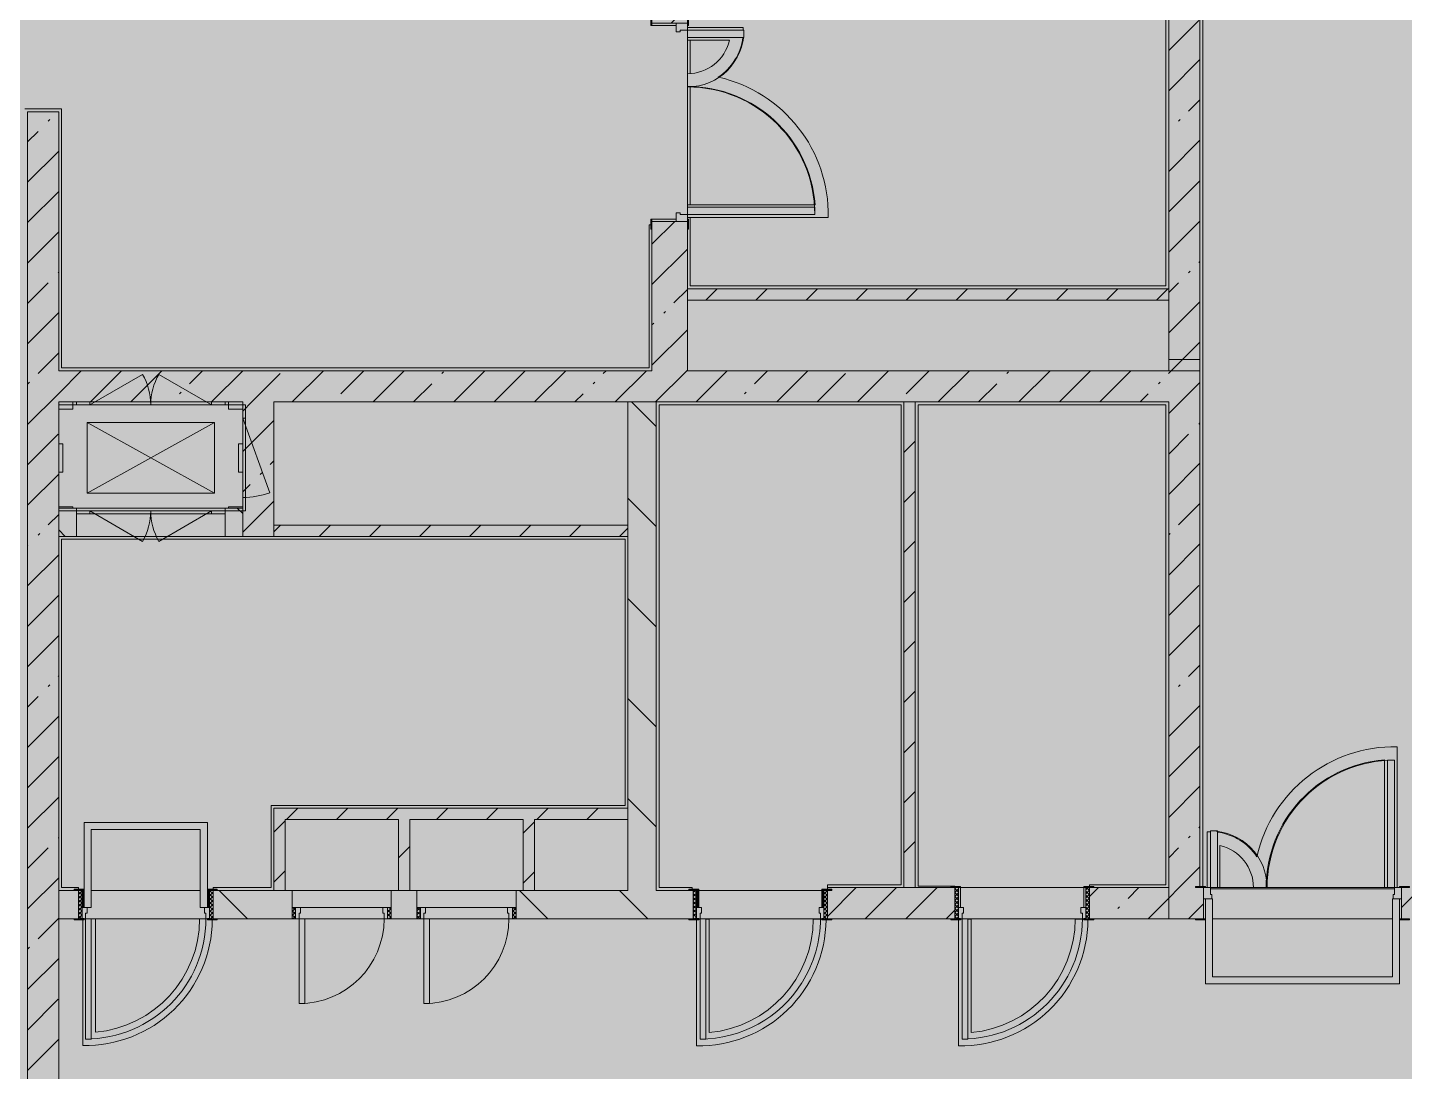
# Model space of a CAD drawing. Header units: millimetres. Extents: x -8624 to 200664, y -8553 to 29000.
# Drawn here: x 84750 to 94475, y 12321 to 19695 of the extents above; entities that cross this region are included whole.
import ezdxf

# ---------------------------------------------------------------- set-up
doc = ezdxf.new("R2010")
doc.units = ezdxf.units.MM
doc.layers.add('A-DETL-GENF-1', color=7, linetype='Continuous', lineweight=9, true_color=0xc0c0c0, transparency=0.4)
for name, color, linetype, lineweight, true_color in [('A-DOOR-1', 7, 'Continuous', 5, 0xb7b7b7), ('A-DOOR-2', 7, 'Continuous', 5, 0xe2e2e2), ('A-DOOR-3', 7, 'Continuous', 5, 0xaaaaaa), ('A-DOOR-FRAM-1', 7, 'Continuous', 5, 0xe2e2e2), ('A-DOOR-FRAM-2', 7, 'Continuous', 5, 0xb7b7b7), ('A-DOOR-FRAM-3', 7, 'Continuous', 5, 0xaaaaaa), ('A-FLOR-1', 7, 'Continuous', 5, 0xb7b7b7), ('A-GENM-1', 7, 'Continuous', 5, 0x737373), ('A-WALL-3', 7, 'Continuous', 9, 0x737373), ('I-WALL-2', 7, 'Continuous', 5, 0x737373), ('M-EQPM-1', 7, 'Continuous', 5, 0x737373)]:
    doc.layers.add(name, color=color, linetype=linetype, lineweight=lineweight, true_color=true_color)
doc.layers.add('I-WALL', color=7, linetype='Continuous', lineweight=5)
pattern_1 = [(45, (0, 0), (-285.1231, 285.1231), []), (45, (285.12, 0), (-285.1231, 285.1231), [504.031, -100.806, 16.764, -84.042])]
pattern_2 = [(135, (0, 0), (-353.5534, -353.5534), [])]
pattern_3 = [(135, (1826.41, 164.685), (-14.14214, -14.14214), []), (225, (1826.41, 164.685), (14.14214, -14.14214), [])]
pattern_4 = [(45, (-296.384, 164.685), (-14.1421, 14.1421), []), (135, (-296.384, 164.685), (-14.1421, -14.1421), [])]
pattern_5 = [(45, (0, 0), (-176.7767, 176.7767), [])]

# ---------------------------------------------------------------- blocks, each defined once
blk = doc.blocks.new('110_Дверь_СКБ_2Ст - Д-1_л_Лестничная клетка EIS60 2-32142534-3_1_3_птичка копия 1')
at = {"layer": 'A-DOOR-2'}
for points in [[(612.5, 110), (662.5, 110), (662.5, 1010), (612.5, 1010), (612.5, 580.7)], [(-587.5, 110), (-587.5, 510), (-637.5, 510), (-637.5, 110)], [(712.5, -110), (712.5, 30), (697.5, 30), (697.5, -110)]]:
    blk.add_hatch(color=256, dxfattribs=at).paths.add_polyline_path(points)
h = blk.add_hatch(color=256, dxfattribs=at)
h.paths.add_polyline_path([(652.5, 30), (712.5, 30), (712.5, 110), (662.5, 110), (662.5, 60), (652.5, 60)])
h.paths.add_polyline_path([(-687.5, 30), (-627.5, 30), (-627.5, 60), (-637.5, 60), (-637.5, 110), (-687.5, 110)])
at = {"layer": 'A-DOOR-FRAM-1'}
for points in [[(-672.5, 110), (-672.5, 118), (-742.5, 118), (-742.5, 110)], [(767.5, 110), (767.5, 118), (697.5, 118), (697.5, 110)], [(-672.5, -110), (-672.5, 30), (-687.5, 30), (-687.5, -110)], [(-672.5, -118), (-672.5, -110), (-742.5, -110), (-742.5, -118)], [(767.5, -118), (767.5, -110), (697.5, -110), (697.5, -118)]]:
    blk.add_hatch(color=256, dxfattribs=at).paths.add_polyline_path(points)
at = {"layer": 'A-DOOR-1'}
for p, q in [((662.5, 1010), (612.5, 1010)), ((612.5, 1010), (612.5, 110)), ((662.5, 110), (662.5, 1010)), ((-637.5, 510), (-637.5, 110)), ((-587.5, 510), (-637.5, 510)), ((-587.5, 110), (-587.5, 510)), ((-637.5, 110), (-587.5, 110)), ((612.5, 110), (662.5, 110))]:
    blk.add_line(p, q, dxfattribs=at)
for centre, radius, start, end in [((662.5, 110), 900, 90, 180), ((-637.5, 110), 400, 360, 90)]:
    blk.add_arc(centre, radius, start, end, dxfattribs=at)
at = {"layer": 'A-DOOR-FRAM-2'}
for p, q in [((-672.5, 118), (-742.5, 118)), ((-742.5, 118), (-742.5, 110)), ((-742.5, 110), (-672.5, 110)), ((-637.5, 110), (-687.5, 110)), ((-687.5, 110), (-687.5, 30)), ((-672.5, 110), (-672.5, 118)), ((-637.5, 60), (-637.5, 110)), ((662.5, 110), (662.5, 60)), ((712.5, 110), (662.5, 110)), ((767.5, 118), (697.5, 118)), ((697.5, 118), (697.5, 110)), ((697.5, 110), (767.5, 110)), ((712.5, 30), (712.5, 110)), ((767.5, 110), (767.5, 118)), ((-687.5, 30), (-627.5, 30)), ((-672.5, 30), (-687.5, 30)), ((-687.5, 30), (-687.5, -110)), ((-672.5, -110), (-672.5, 30)), ((-627.5, 60), (-637.5, 60)), ((-627.5, 30), (-627.5, 60)), ((662.5, 60), (652.5, 60)), ((652.5, 60), (652.5, 30)), ((652.5, 30), (712.5, 30)), ((712.5, 30), (697.5, 30)), ((697.5, 30), (697.5, -110)), ((712.5, -110), (712.5, 30)), ((-672.5, -110), (-742.5, -110)), ((-742.5, -110), (-742.5, -118)), ((-742.5, -118), (-672.5, -118)), ((-687.5, -110), (-672.5, -110)), ((-672.5, -118), (-672.5, -110)), ((697.5, -110), (712.5, -110)), ((767.5, -110), (697.5, -110)), ((697.5, -110), (697.5, -118)), ((697.5, -118), (767.5, -118)), ((767.5, -118), (767.5, -110))]:
    blk.add_line(p, q, dxfattribs=at)
blk = doc.blocks.new('110_Дверь_СКБ_1Ст_Внутренняя1 - Д-8 950x2100h_охрана-V20-3_1_3_птичка копия 1')
at = {"layer": 'A-DOOR-2'}
h = blk.add_hatch(color=256, dxfattribs=at)
h.paths.add_polyline_path([(437.5, 100), (437.5, 60), (427.5, 60), (427.5, 20), (462.5, 20), (462.5, 100)])
h.paths.add_polyline_path([(-412.5, 100), (-437.5, 100), (-437.5, 20), (-402.5, 20), (-402.5, 60), (-412.5, 60)])
at = {"layer": 'A-DOOR-3'}
h = blk.add_hatch(dxfattribs=at)
h.set_pattern_fill('FP_29', color=256, style=0, pattern_type=2)
h.set_pattern_definition(pattern_3)
h.paths.add_polyline_path([(487.5, 100), (462.5, 100), (462.5, -100), (487.5, -100), (487.5, -21.4)])
at = {"layer": 'A-DOOR-FRAM-1'}
for points in [[(397.5, 950), (397.5, 100), (437.5, 100), (437.5, 950)], [(-492.5, 108), (-492.5, 100), (-422.5, 100), (-422.5, 108)], [(517.5, 108), (447.5, 108), (447.5, 100), (517.5, 100)], [(-422.5, 20), (-437.5, 20), (-437.5, -100), (-422.5, -100)], [(462.5, 20), (447.5, 20), (447.5, -100), (462.5, -100), (462.5, -21.4)], [(-492.5, -100), (-492.5, -108), (-422.5, -108), (-422.5, -100)], [(447.5, -100), (447.5, -108), (517.5, -108), (517.5, -100)]]:
    blk.add_hatch(color=256, dxfattribs=at).paths.add_polyline_path(points)
at = {"layer": 'A-DOOR-FRAM-3'}
h = blk.add_hatch(dxfattribs=at)
h.set_pattern_fill('FP_30', color=256, style=0, pattern_type=2)
h.set_pattern_definition(pattern_4)
h.paths.add_polyline_path([(-437.5, 100), (-462.5, 100), (-462.5, -100), (-437.5, -100)])
at = {"layer": 'A-DOOR-1'}
for p, q in [((437.5, 950), (397.5, 950)), ((397.5, 950), (397.5, 100)), ((437.5, 100), (437.5, 950)), ((397.5, 100), (437.5, 100))]:
    blk.add_line(p, q, dxfattribs=at)
blk.add_arc((437.5, 100), 850, 90, 180, dxfattribs=at)
at = {"layer": 'A-DOOR-FRAM-2'}
for p, q in [((-422.5, 108), (-492.5, 108)), ((-492.5, 108), (-492.5, 100)), ((-492.5, 100), (-422.5, 100)), ((-437.5, 100), (-462.5, 100)), ((-462.5, 100), (-462.5, -100)), ((-412.5, 100), (-437.5, 100)), ((-437.5, 100), (-437.5, 20)), ((-437.5, -100), (-437.5, 100)), ((-422.5, 100), (-437.5, 100)), ((-437.5, 100), (-437.5, 99)), ((-437.5, 99), (-422.5, 99)), ((-422.5, 100), (-422.5, 108)), ((-422.5, 99), (-422.5, 100)), ((-412.5, 60), (-412.5, 100)), ((437.5, 100), (437.5, 60)), ((462.5, 100), (437.5, 100)), ((517.5, 108), (447.5, 108)), ((447.5, 108), (447.5, 100)), ((462.5, 100), (447.5, 100)), ((447.5, 100), (447.5, 99)), ((447.5, 100), (517.5, 100)), ((447.5, 99), (462.5, 99)), ((462.5, 20), (462.5, 100)), ((487.5, 100), (462.5, 100)), ((462.5, 100), (462.5, -100)), ((462.5, 99), (462.5, 100)), ((487.5, -100), (487.5, 100)), ((517.5, 100), (517.5, 108)), ((-437.5, 20), (-402.5, 20)), ((-422.5, 20), (-437.5, 20)), ((-437.5, 20), (-437.5, -100)), ((-422.5, -100), (-422.5, 20)), ((-402.5, 60), (-412.5, 60)), ((-402.5, 20), (-402.5, 60)), ((437.5, 60), (427.5, 60)), ((427.5, 60), (427.5, 20)), ((427.5, 20), (462.5, 20)), ((462.5, 20), (447.5, 20)), ((447.5, 20), (447.5, -100)), ((462.5, -100), (462.5, 20)), ((-422.5, -100), (-492.5, -100)), ((-492.5, -100), (-492.5, -108)), ((-492.5, -108), (-422.5, -108)), ((-462.5, -100), (-437.5, -100)), ((-437.5, -100), (-422.5, -100)), ((-422.5, -108), (-422.5, -100)), ((447.5, -100), (462.5, -100)), ((517.5, -100), (447.5, -100)), ((447.5, -100), (447.5, -108)), ((447.5, -108), (517.5, -108)), ((462.5, -100), (487.5, -100)), ((517.5, -108), (517.5, -100))]:
    blk.add_line(p, q, dxfattribs=at)
blk = doc.blocks.new('DOR_Проход в стене_Прямоугольный - 1050x1150 EI30-23344994-3_1_3_птичка копия 1')
at = {"layer": 'A-DOOR-1'}
for p, q in [((525, 100), (-525, 100)), ((525, -100), (-525, -100))]:
    blk.add_line(p, q, dxfattribs=at)
blk = doc.blocks.new('110_Дверь_СКБ_1Ст_Внутренняя1 - Д-8 950x2100h_охрана-32352528-3_1_3_птичка копия 1')
at = {"layer": 'A-DOOR-2'}
h = blk.add_hatch(color=256, dxfattribs=at)
h.paths.add_polyline_path([(437.5, 110), (437.5, 70), (427.5, 70), (427.5, 30), (462.5, 30), (462.5, 110)])
h.paths.add_polyline_path([(-412.5, 110), (-437.5, 110), (-437.5, 30), (-402.5, 30), (-402.5, 70), (-412.5, 70)])
at = {"layer": 'A-DOOR-3'}
h = blk.add_hatch(dxfattribs=at)
h.set_pattern_fill('FP_45', color=256, style=0, pattern_type=2)
h.set_pattern_definition([(135, (1826.41, 174.685), (-14.14214, -14.14214), []), (225, (1826.41, 174.685), (14.14214, -14.14214), [])])
h.paths.add_polyline_path([(487.5, 110), (462.5, 110), (462.5, -110), (487.5, -110)])
at = {"layer": 'A-DOOR-FRAM-1'}
for points in [[(397.5, 960), (397.5, 110), (437.5, 110), (437.5, 960)], [(-492.5, 118), (-492.5, 110), (-422.5, 110), (-422.5, 118)], [(517.5, 118), (447.5, 118), (447.5, 110), (517.5, 110)], [(-422.5, 30), (-437.5, 30), (-437.5, -110), (-422.5, -110)], [(462.5, 30), (447.5, 30), (447.5, -110), (462.5, -110)], [(-492.5, -110), (-492.5, -118), (-422.5, -118), (-422.5, -110)], [(517.5, -110), (447.5, -110), (447.5, -118), (517.5, -118)]]:
    blk.add_hatch(color=256, dxfattribs=at).paths.add_polyline_path(points)
at = {"layer": 'A-DOOR-FRAM-3'}
h = blk.add_hatch(dxfattribs=at)
h.set_pattern_fill('FP_46', color=256, style=0, pattern_type=2)
h.set_pattern_definition([(45, (-296.384, 174.685), (-14.1421, 14.1421), []), (135, (-296.384, 174.685), (-14.1421, -14.1421), [])])
h.paths.add_polyline_path([(-437.5, 110), (-462.5, 110), (-462.5, -110), (-437.5, -110)])
at = {"layer": 'A-DOOR-1'}
for p, q in [((437.5, 960), (397.5, 960)), ((397.5, 960), (397.5, 110)), ((437.5, 110), (437.5, 960)), ((397.5, 110), (437.5, 110))]:
    blk.add_line(p, q, dxfattribs=at)
blk.add_arc((437.5, 110), 850, 90, 180, dxfattribs=at)
at = {"layer": 'A-DOOR-FRAM-2'}
for p, q in [((-422.5, 118), (-492.5, 118)), ((-492.5, 118), (-492.5, 110)), ((-492.5, 110), (-422.5, 110)), ((-437.5, 110), (-462.5, 110)), ((-462.5, 110), (-462.5, -110)), ((-412.5, 110), (-437.5, 110)), ((-437.5, 110), (-437.5, 30)), ((-437.5, -110), (-437.5, 110)), ((-422.5, 110), (-437.5, 110)), ((-437.5, 110), (-437.5, 109)), ((-437.5, 109), (-422.5, 109)), ((-422.5, 110), (-422.5, 118)), ((-422.5, 109), (-422.5, 110)), ((-412.5, 70), (-412.5, 110)), ((437.5, 110), (437.5, 70)), ((462.5, 110), (437.5, 110)), ((517.5, 118), (447.5, 118)), ((447.5, 118), (447.5, 110)), ((462.5, 110), (447.5, 110)), ((447.5, 110), (447.5, 109)), ((447.5, 110), (517.5, 110)), ((447.5, 109), (462.5, 109)), ((462.5, 30), (462.5, 110)), ((487.5, 110), (462.5, 110)), ((462.5, 110), (462.5, -110)), ((462.5, 109), (462.5, 110)), ((487.5, -110), (487.5, 110)), ((517.5, 110), (517.5, 118)), ((-437.5, 30), (-402.5, 30)), ((-422.5, 30), (-437.5, 30)), ((-437.5, 30), (-437.5, -110)), ((-422.5, -110), (-422.5, 30)), ((-402.5, 70), (-412.5, 70)), ((-402.5, 30), (-402.5, 70)), ((437.5, 70), (427.5, 70)), ((427.5, 70), (427.5, 30)), ((427.5, 30), (462.5, 30)), ((462.5, 30), (447.5, 30)), ((447.5, 30), (447.5, -110)), ((462.5, -110), (462.5, 30)), ((-422.5, -110), (-492.5, -110)), ((-492.5, -110), (-492.5, -118)), ((-492.5, -118), (-422.5, -118)), ((-462.5, -110), (-437.5, -110)), ((-437.5, -110), (-422.5, -110)), ((-422.5, -118), (-422.5, -110)), ((447.5, -110), (462.5, -110)), ((517.5, -110), (447.5, -110)), ((447.5, -110), (447.5, -118)), ((447.5, -118), (517.5, -118)), ((462.5, -110), (487.5, -110)), ((517.5, -118), (517.5, -110))]:
    blk.add_line(p, q, dxfattribs=at)
blk = doc.blocks.new('110_Дверь_СКБ_1Ст_Внутренняя1 - Д-8 950x2100h_охрана-V57-3_1_3_птичка копия 1')
at = {"layer": 'A-DOOR-2'}
h = blk.add_hatch(color=256, dxfattribs=at)
h.paths.add_polyline_path([(437.5, 100), (437.5, 60), (427.5, 60), (427.5, 20), (462.5, 20), (462.5, 100)])
h.paths.add_polyline_path([(-412.5, 100), (-437.5, 100), (-437.5, 20), (-402.5, 20), (-402.5, 60), (-412.5, 60)])
at = {"layer": 'A-DOOR-3'}
h = blk.add_hatch(dxfattribs=at)
h.set_pattern_fill('FP_29', color=256, style=0, pattern_type=2)
h.set_pattern_definition(pattern_3)
h.paths.add_polyline_path([(487.5, 100), (462.5, 100), (462.5, -100), (487.5, -100)])
at = {"layer": 'A-DOOR-FRAM-1'}
for points in [[(397.5, 950), (397.5, 100), (437.5, 100), (437.5, 950)], [(-422.5, 108), (-492.5, 108), (-492.5, 100), (-422.5, 100)], [(517.5, 108), (447.5, 108), (447.5, 100), (517.5, 100)], [(-422.5, 20), (-437.5, 20), (-437.5, -100), (-422.5, -100)], [(462.5, 20), (447.5, 20), (447.5, -100), (462.5, -100)], [(-492.5, -100), (-492.5, -108), (-422.5, -108), (-422.5, -100)], [(447.5, -100), (447.5, -108), (517.5, -108), (517.5, -100)]]:
    blk.add_hatch(color=256, dxfattribs=at).paths.add_polyline_path(points)
at = {"layer": 'A-DOOR-FRAM-3'}
h = blk.add_hatch(dxfattribs=at)
h.set_pattern_fill('FP_30', color=256, style=0, pattern_type=2)
h.set_pattern_definition(pattern_4)
h.paths.add_polyline_path([(-462.5, 100), (-462.5, -100), (-437.5, -100), (-440.1, 100)])
at = {"layer": 'A-DOOR-1'}
for p, q in [((437.5, 950), (397.5, 950)), ((397.5, 950), (397.5, 100)), ((437.5, 100), (437.5, 950)), ((397.5, 100), (437.5, 100))]:
    blk.add_line(p, q, dxfattribs=at)
for start, end in [(90, 147.77213), (147.92363, 180)]:
    blk.add_arc((437.5, 100), 850, start, end, dxfattribs=at)
at = {"layer": 'A-DOOR-FRAM-2'}
for p, q in [((-422.5, 108), (-492.5, 108)), ((-492.5, 108), (-492.5, 100)), ((-492.5, 100), (-422.5, 100)), ((-440.1, 100), (-462.5, 100)), ((-462.5, 100), (-462.5, -100)), ((-412.5, 100), (-437.5, 100)), ((-437.5, 100), (-437.5, 20)), ((-437.5, -100), (-437.5, 100)), ((-422.5, 100), (-437.5, 100)), ((-437.5, 100), (-437.5, 99)), ((-437.5, 99), (-422.5, 99)), ((-422.5, 100), (-422.5, 108)), ((-422.5, 99), (-422.5, 100)), ((-412.5, 60), (-412.5, 100)), ((437.5, 100), (437.5, 60)), ((462.5, 100), (437.5, 100)), ((517.5, 108), (447.5, 108)), ((447.5, 108), (447.5, 100)), ((462.5, 100), (447.5, 100)), ((447.5, 100), (447.5, 99)), ((447.5, 100), (517.5, 100)), ((447.5, 99), (462.5, 99)), ((462.5, 20), (462.5, 100)), ((487.5, 100), (462.5, 100)), ((462.5, 100), (462.5, -100)), ((462.5, 99), (462.5, 100)), ((487.5, -100), (487.5, 100)), ((517.5, 100), (517.5, 108)), ((-437.5, 20), (-402.5, 20)), ((-422.5, 20), (-437.5, 20)), ((-437.5, 20), (-437.5, -100)), ((-422.5, -100), (-422.5, 20)), ((-402.5, 60), (-412.5, 60)), ((-402.5, 20), (-402.5, 60)), ((437.5, 60), (427.5, 60)), ((427.5, 60), (427.5, 20)), ((427.5, 20), (462.5, 20)), ((462.5, 20), (447.5, 20)), ((447.5, 20), (447.5, -100)), ((462.5, -100), (462.5, 20)), ((-422.5, -100), (-492.5, -100)), ((-492.5, -100), (-492.5, -108)), ((-492.5, -108), (-422.5, -108)), ((-462.5, -100), (-437.5, -100)), ((-437.5, -100), (-422.5, -100)), ((-422.5, -108), (-422.5, -100)), ((447.5, -100), (462.5, -100)), ((517.5, -100), (447.5, -100)), ((447.5, -100), (447.5, -108)), ((447.5, -108), (517.5, -108)), ((462.5, -100), (487.5, -100)), ((517.5, -108), (517.5, -100))]:
    blk.add_line(p, q, dxfattribs=at)
blk = doc.blocks.new('110_Дверь_СКБ_2Ст - Д-1_л_Лестничная клетка EIS60 2-32359692-3_1_3_птичка копия 1')
at = {"layer": 'A-DOOR-2'}
for points in [[(662.5, 1025), (612.5, 1025), (612.5, 125), (662.5, 125)], [(-587.5, 525), (-637.5, 525), (-637.5, 125), (-587.5, 125), (-587.5, 505.5)], [(712.5, -125), (712.5, 45), (697.5, 45), (697.5, -125)]]:
    blk.add_hatch(color=256, dxfattribs=at).paths.add_polyline_path(points)
h = blk.add_hatch(color=256, dxfattribs=at)
h.paths.add_polyline_path([(712.5, 125), (662.5, 125), (662.5, 75), (652.5, 75), (652.5, 45), (712.5, 45)])
h.paths.add_polyline_path([(-627.5, 45), (-627.5, 75), (-637.5, 75), (-637.5, 125), (-687.5, 125), (-687.5, 45)])
at = {"layer": 'A-DOOR-FRAM-1'}
for points in [[(-672.5, 125), (-672.5, 133), (-742.5, 133), (-742.5, 125)], [(767.5, 125), (767.5, 133), (697.5, 133), (697.5, 125)], [(-672.5, -125), (-672.5, 45), (-687.5, 45), (-687.5, -125)], [(-672.5, -133), (-672.5, -125), (-742.5, -125), (-742.5, -133)], [(767.5, -133), (767.5, -125), (697.5, -125), (697.5, -133)]]:
    blk.add_hatch(color=256, dxfattribs=at).paths.add_polyline_path(points)
at = {"layer": 'A-DOOR-1'}
for p, q in [((662.5, 1025), (612.5, 1025)), ((612.5, 1025), (612.5, 125)), ((662.5, 125), (662.5, 1025)), ((-637.5, 525), (-637.5, 125)), ((-587.5, 525), (-637.5, 525)), ((-587.5, 125), (-587.5, 525)), ((-637.5, 125), (-587.5, 125)), ((612.5, 125), (662.5, 125))]:
    blk.add_line(p, q, dxfattribs=at)
for centre, radius, start, end in [((662.5, 125), 900, 90, 180), ((-637.5, 125), 400, 360, 90)]:
    blk.add_arc(centre, radius, start, end, dxfattribs=at)
at = {"layer": 'A-DOOR-FRAM-2'}
for p, q in [((-672.5, 133), (-742.5, 133)), ((-742.5, 133), (-742.5, 125)), ((-742.5, 125), (-672.5, 125)), ((-637.5, 125), (-687.5, 125)), ((-687.5, 125), (-687.5, 45)), ((-672.5, 125), (-672.5, 133)), ((-637.5, 75), (-637.5, 125)), ((662.5, 125), (662.5, 75)), ((712.5, 125), (662.5, 125)), ((767.5, 133), (697.5, 133)), ((697.5, 133), (697.5, 125)), ((697.5, 125), (767.5, 125)), ((712.5, 45), (712.5, 125)), ((767.5, 125), (767.5, 133)), ((-687.5, 45), (-627.5, 45)), ((-672.5, 45), (-687.5, 45)), ((-687.5, 45), (-687.5, -125)), ((-672.5, -125), (-672.5, 45)), ((-627.5, 75), (-637.5, 75)), ((-627.5, 45), (-627.5, 75)), ((662.5, 75), (652.5, 75)), ((652.5, 75), (652.5, 45)), ((652.5, 45), (712.5, 45)), ((712.5, 45), (697.5, 45)), ((697.5, 45), (697.5, -125)), ((712.5, -125), (712.5, 45)), ((-672.5, -125), (-742.5, -125)), ((-742.5, -125), (-742.5, -133)), ((-742.5, -133), (-672.5, -133)), ((-687.5, -125), (-672.5, -125)), ((-672.5, -133), (-672.5, -125)), ((697.5, -125), (712.5, -125)), ((767.5, -125), (697.5, -125)), ((697.5, -125), (697.5, -133)), ((697.5, -133), (767.5, -133)), ((767.5, -133), (767.5, -125))]:
    blk.add_line(p, q, dxfattribs=at)
blk = doc.blocks.new('160_Подъемник - 160_Подъемник-23521422-3_1_3_птичка копия 1')
at = {"layer": 'A-GENM-1'}
for p, q in [((220, 0), (592.4, 215)), ((1080, 0), (707.6, 215)), ((-20, -95), (-20, 0)), ((-20, 0), (0, 0)), ((0, 0), (0, -95)), ((220, 20), (125, 20)), ((125, 20), (125, 0)), ((220, 0), (220, 20)), ((1080, 20), (220, 20)), ((220, 20), (1080, 20)), ((1080, 0), (1080, 20)), ((1080, 20), (1175, 20)), ((1175, 20), (1175, 0)), ((0, -95), (-20, -95)), ((-20, -95), (-20, -655)), ((-20, -655), (-20, -95)), ((125, 0), (220, 0)), ((1175, 0), (1080, 0)), ((0, -655), (-191.5, -128.8)), ((0, -655), (-20, -655)), ((-20, -655), (-20, -750)), ((0, -750), (0, -655)), ((-20, -750), (0, -750)), ((125, -770), (125, -750)), ((125, -750), (220, -750)), ((220, -770), (125, -770)), ((220, -750), (220, -770)), ((220, -750), (592.4, -965)), ((220, -770), (792, -770)), ((1080, -770), (508, -770)), ((1080, -750), (707.6, -965)), ((1080, -750), (1080, -770)), ((1175, -750), (1080, -750)), ((1080, -770), (1175, -770)), ((1175, -770), (1175, -750))]:
    blk.add_line(p, q, dxfattribs=at)
for centre, radius, start, end in [((220, 0), 430, 0, 30), ((1080, 0), 430, 150, 180), ((0, -655), 560, 90, 110), ((220, -750), 430, 330, 0), ((1080, -750), 430, 180, 210)]:
    blk.add_arc(centre, radius, start, end, dxfattribs=at)
at = {"layer": 'M-EQPM-1'}
for p, q in [((1300, 0), (0, 0)), ((0, 0), (0, -750)), ((1300, -750), (1300, 0)), ((1100, -625), (200, -125)), ((200, -625), (1100, -125)), ((1100, -125), (200, -125)), ((200, -125), (200, -625)), ((1100, -625), (1100, -125)), ((200, -625), (1100, -625)), ((0, -750), (1300, -750))]:
    blk.add_line(p, q, dxfattribs=at)
blk = doc.blocks.new('110_Дверь_СКБ_1Ст - д-18 700x2100h_Технический шкаф ЭОМ и СС-23257539-3_1_3_птичка копия 1')
at = {"layer": 'A-DOOR-2'}
h = blk.add_hatch(color=256, dxfattribs=at)
h.paths.add_polyline_path([(312.5, 100), (312.5, 60), (302.5, 60), (302.5, 20), (337.5, 20), (337.5, 100)])
h.paths.add_polyline_path([(-287.5, 100), (-312.5, 100), (-312.5, 20), (-277.5, 20), (-277.5, 60), (-287.5, 60)])
at = {"layer": 'A-DOOR-3'}
h = blk.add_hatch(dxfattribs=at)
h.set_pattern_fill('FP_69', color=256, style=0, pattern_type=2)
h.set_pattern_definition([(135, (1951.41, 164.685), (-14.14214, -14.14214), []), (225, (1951.41, 164.685), (14.14214, -14.14214), [])])
h.paths.add_polyline_path([(362.5, 100), (337.5, 100), (337.5, 20), (362.5, 20)])
at = {"layer": 'A-DOOR-FRAM-1'}
blk.add_hatch(color=256, dxfattribs=at).paths.add_polyline_path([(272.5, 700), (272.5, 100), (312.5, 100), (312.5, 700)])
at = {"layer": 'A-DOOR-FRAM-3'}
h = blk.add_hatch(dxfattribs=at)
h.set_pattern_fill('FP_70', color=256, style=0, pattern_type=2)
h.set_pattern_definition([(45, (-171.384, 164.685), (-14.1421, 14.1421), []), (135, (-171.384, 164.685), (-14.1421, -14.1421), [])])
h.paths.add_polyline_path([(-312.5, 100), (-337.5, 100), (-337.5, 20), (-312.5, 20)])
at = {"layer": 'A-DOOR-1'}
for p, q in [((312.5, 700), (272.5, 700)), ((272.5, 700), (272.5, 100)), ((312.5, 100), (312.5, 700)), ((272.5, 100), (312.5, 100))]:
    blk.add_line(p, q, dxfattribs=at)
blk.add_arc((312.5, 100), 600, 90, 180, dxfattribs=at)
at = {"layer": 'A-DOOR-FRAM-2'}
for p, q in [((-312.5, 100), (-337.5, 100)), ((-337.5, 100), (-337.5, 20)), ((-287.5, 100), (-312.5, 100)), ((-312.5, 100), (-312.5, 20)), ((-312.5, 20), (-312.5, 100)), ((-287.5, 60), (-287.5, 100)), ((-287.5, 100), (272.5, 100)), ((312.5, 100), (312.5, 60)), ((337.5, 100), (312.5, 100)), ((337.5, 20), (337.5, 100)), ((362.5, 100), (337.5, 100)), ((337.5, 100), (337.5, 20)), ((362.5, 20), (362.5, 100)), ((-337.5, 20), (-312.5, 20)), ((-312.5, 20), (-277.5, 20)), ((-277.5, 60), (-287.5, 60)), ((-277.5, 20), (-277.5, 60)), ((302.5, 20), (-277.5, 20)), ((312.5, 60), (302.5, 60)), ((302.5, 60), (302.5, 20)), ((302.5, 20), (337.5, 20)), ((337.5, 20), (362.5, 20))]:
    blk.add_line(p, q, dxfattribs=at)
blk = doc.blocks.new('Закладная деталь приямка - 200_100-20924312-3_1_3_птичка копия 1')
at = {"layer": 'M-EQPM-1'}
for p, q in [((85000, 16755), (84970, 16755)), ((85000, 16755), (84970, 16755)), ((85000, 16555), (85000, 16755)), ((85000, 16755), (85000, 16555)), ((84970, 16555), (85000, 16555)), ((85000, 16555), (84970, 16555))]:
    blk.add_line(p, q, dxfattribs=at)
blk = doc.blocks.new('Закладная деталь приямка - 150_100-20924311-3_1_3_птичка копия 1')
at = {"layer": 'M-EQPM-1'}
for p, q in [((85070, 17050), (85070, 17000)), ((85070, 17050), (85070, 17000)), ((84970, 17000), (85070, 17000)), ((85070, 17000), (84970, 17000))]:
    blk.add_line(p, q, dxfattribs=at)
blk = doc.blocks.new('Закладная деталь приямка - 150_100-V58-3_1_3_птичка копия 1')
at = {"layer": 'M-EQPM-1'}
for p, q in [((86170, 17000), (86170, 17050)), ((86170, 17000), (86170, 17050)), ((86270, 17000), (86170, 17000)), ((86170, 17000), (86270, 17000))]:
    blk.add_line(p, q, dxfattribs=at)
blk = doc.blocks.new('Закладная деталь приямка - 150_100-V59-3_1_3_птичка копия 1')
at = {"layer": 'M-EQPM-1'}
for p, q in [((86270, 16310), (86170, 16310)), ((86170, 16310), (86270, 16310)), ((86170, 16310), (86170, 16300)), ((86170, 16310), (86170, 16300))]:
    blk.add_line(p, q, dxfattribs=at)
blk = doc.blocks.new('Закладная деталь приямка - 150_100-V60-3_1_3_птичка копия 1')
at = {"layer": 'M-EQPM-1'}
for p, q in [((85070, 16310), (84970, 16310)), ((84970, 16310), (85070, 16310)), ((85070, 16300), (85070, 16310)), ((85070, 16310), (85070, 16300))]:
    blk.add_line(p, q, dxfattribs=at)

msp = doc.modelspace()

# ---------------------------------------------------------------- hatches: boundary and pattern name
at = {"layer": 'A-DETL-GENF-1'}
msp.add_hatch(color=256, dxfattribs=at).paths.add_polyline_path([(120684.4, -258), (125233, -258), (125233, 21479), (93333, 21479), (93333, 27379), (84570, 27379), (84570, 10208.3), (89210, 10208.3), (89210, -258), (119801.7, -258)])
at = {"layer": 'I-WALL'}
h = msp.add_hatch(dxfattribs=at)
h.set_pattern_fill('FP_23', color=256, style=0, pattern_type=2)
h.set_pattern_definition(pattern_1)
h.paths.add_polyline_path([(89410, 17270), (89410, 18325), (89160, 18325), (89160, 17270)])
h.paths.add_polyline_path([(89360, 19725), (89410, 19725), (89410, 27100), (89160, 27100), (89160, 19725), (89330, 19725)])
h = msp.add_hatch(dxfattribs=at)
h.set_pattern_fill('FP_23', color=256, style=0, pattern_type=2)
h.set_pattern_definition(pattern_1)
h.paths.add_polyline_path([(93030, 17270), (93030, 21400), (92810, 21400), (92810, 17270)])
h = msp.add_hatch(dxfattribs=at)
h.set_pattern_fill('FP_23', color=256, style=0, pattern_type=2)
h.set_pattern_definition(pattern_1)
h.paths.add_polyline_path([(84750, 10400), (84970, 10400), (84970, 19100), (84750, 19100), (84750, 10439.8)])
h = msp.add_hatch(dxfattribs=at)
h.set_pattern_fill('FP_28', color=256, style=0, pattern_type=2)
h.set_pattern_definition(pattern_5)
h.paths.add_polyline_path([(90673.2, 17770), (92810, 17770), (92810, 17850), (89410, 17850), (89410, 17770), (90449.2, 17770)])
h = msp.add_hatch(dxfattribs=at)
h.set_pattern_fill('FP_23', color=256, style=0, pattern_type=2)
h.set_pattern_definition(pattern_1)
h.paths.add_polyline_path([(93000, 13620), (93000, 13628), (93030, 13628), (93030, 17350), (92810, 17350), (92810, 13620), (92879.9, 13620)])
h = msp.add_hatch(dxfattribs=at)
h.set_pattern_fill('FP_23', color=256, style=0, pattern_type=2)
h.set_pattern_definition(pattern_1)
h.paths.add_polyline_path([(86270, 17050), (86490, 17050), (86490, 17270), (84970, 17270), (84970, 17050), (85377.1, 17050)])
h = msp.add_hatch(dxfattribs=at)
h.set_pattern_fill('FP_23', color=256, style=0, pattern_type=2)
h.set_pattern_definition(pattern_1)
h.paths.add_polyline_path([(90673.2, 17050), (92810, 17050), (92810, 17270), (86490, 17270), (86490, 17050), (89889.4, 17050)])
h = msp.add_hatch(dxfattribs=at)
h.set_pattern_fill('FP_23', color=256, style=0, pattern_type=2)
h.set_pattern_definition(pattern_1)
h.paths.add_polyline_path([(86270, 16100), (86490, 16100), (86490, 17050), (86270, 17050), (86270, 16180)])
h = msp.add_hatch(dxfattribs=at)
h.set_pattern_fill('FP_26', color=256, style=0, pattern_type=2)
h.set_pattern_definition(pattern_2)
h.paths.add_polyline_path([(89190, 13600), (89190, 17050), (88990, 17050), (88990, 13600)])
h = msp.add_hatch(dxfattribs=at)
h.set_pattern_fill('FP_28', color=256, style=0, pattern_type=2)
h.set_pattern_definition(pattern_5)
h.paths.add_polyline_path([(91020, 13620), (91020, 17050), (90940, 17050), (90940, 13620)])
h = msp.add_hatch(dxfattribs=at)
h.set_pattern_fill('FP_26', color=256, style=0, pattern_type=2)
h.set_pattern_definition(pattern_2)
h.paths.add_polyline_path([(86270, 16100), (86270, 16300), (86145, 16300), (86145, 16100)])
h.paths.add_polyline_path([(85095, 16100), (85095, 16300), (84970, 16300), (84970, 16100)])
h = msp.add_hatch(dxfattribs=at)
h.set_pattern_fill('FP_28', color=256, style=0, pattern_type=2)
h.set_pattern_definition(pattern_5)
h.paths.add_polyline_path([(88990, 16100), (88990, 16180), (86490, 16180), (86490, 16100), (88907.9, 16100)])
h = msp.add_hatch(dxfattribs=at)
h.set_pattern_fill('FP_28', color=256, style=0, pattern_type=2)
h.set_pattern_definition(pattern_5)
h.paths.add_polyline_path([(87142.5, 14100), (88990, 14100), (88990, 14180), (86490, 14180), (86490, 14100), (86570, 14100)])
h = msp.add_hatch(dxfattribs=at)
h.set_pattern_fill('FP_28', color=256, style=0, pattern_type=2)
h.set_pattern_definition(pattern_5)
h.paths.add_polyline_path([(86570, 13600), (86570, 14100), (86490, 14100), (86490, 13600)])
h = msp.add_hatch(dxfattribs=at)
h.set_pattern_fill('FP_28', color=256, style=0, pattern_type=2)
h.set_pattern_definition(pattern_5)
h.paths.add_polyline_path([(87450, 13600), (87450, 14100), (87370, 14100), (87370, 13600)])
h = msp.add_hatch(dxfattribs=at)
h.set_pattern_fill('FP_28', color=256, style=0, pattern_type=2)
h.set_pattern_definition(pattern_5)
h.paths.add_polyline_path([(88330, 13600), (88330, 14100), (88250, 14100), (88250, 13600)])
h = msp.add_hatch(dxfattribs=at)
h.set_pattern_fill('FP_23', color=256, style=0, pattern_type=2)
h.set_pattern_definition(pattern_1)
h.paths.add_polyline_path([(90430, 13400), (91300, 13400), (91300, 13620), (90400, 13620), (90400, 13608), (90430, 13608), (90430, 13600), (90400, 13600), (90400, 13400)])
h.paths.add_polyline_path([(92810, 13400), (92810, 13620), (92250, 13620), (92250, 13400), (92438.6, 13400)])
h = msp.add_hatch(dxfattribs=at)
h.set_pattern_fill('FP_23', color=256, style=0, pattern_type=2)
h.set_pattern_definition(pattern_1)
h.paths.add_polyline_path([(94510, 13400), (94800, 13400), (94800, 13620), (94455, 13620), (94455, 13400)])
h.paths.add_polyline_path([(92810, 13400), (93055, 13400), (93055, 13620), (92810, 13620), (92810, 13521.4)])
h = msp.add_hatch(dxfattribs=at)
h.set_pattern_fill('FP_26', color=256, style=0, pattern_type=2)
h.set_pattern_definition(pattern_2)
h.paths.add_polyline_path([(89420, 13400), (89450, 13400), (89450, 13600), (88200, 13600), (88200, 13400), (88907.9, 13400)])
h.paths.add_polyline_path([(86090, 13400), (86618.4, 13400), (86618.4, 13600), (86060, 13600), (86060, 13400)])
h.paths.add_polyline_path([(85110, 13400), (85110, 13600), (84970, 13600), (84970, 13400), (85080, 13400)])
h.paths.add_polyline_path([(87318.4, 13400), (87500, 13400), (87500, 13600), (87318.4, 13600), (87318.4, 13480)])

# ---------------------------------------------------------------- linework, layer by layer
at = {"layer": 'A-FLOR-1'}
for p, q in [((92790, 17870), (92790, 21450)), ((93050, 21130), (93050, 13628)), ((89804.8, 19694.6), (89410.4, 19694.6)), ((89410.4, 19694.6), (89410.4, 19675)), ((89410, 18425), (89410, 19625)), ((89410.4, 19625), (89410.4, 19604.6)), ((89410.4, 19604.6), (89707.5, 19604.6)), ((89431, 19604.6), (89431, 19370.4)), ((89410.4, 19368.4), (89410.4, 19278.4)), ((89431, 19277.2), (89431, 18443.4)), ((84730.5, 19120), (84990, 19120)), ((84990, 19120), (84990, 17290)), ((90312.7, 18443.4), (89410.4, 18443.4)), ((89410.4, 18443.4), (89410.4, 18425)), ((89140, 17290), (89140, 18300)), ((89140, 18300), (89152, 18300)), ((89410.4, 18375), (89410.4, 18353.4)), ((89410.4, 18353.4), (90405.2, 18353.4)), ((89431, 18353.4), (89431, 17870)), ((89431, 17870), (92790, 17870)), ((84990, 17290), (89140, 17290)), ((90920, 17030), (89210, 17030)), ((89210, 17030), (89210, 13620)), ((90920, 13640), (90920, 17030)), ((92790, 17030), (91040, 17030)), ((91040, 17030), (91040, 13630)), ((92790, 13640), (92790, 17030)), ((88970, 16080), (84990, 16080)), ((84990, 16080), (84990, 13620)), ((88970, 14200), (88970, 16080)), ((94423.1, 13620), (94423.1, 14614.4)), ((94333.1, 14521.9), (94333.1, 13619.6)), ((86470, 13620), (86470, 14200)), ((86470, 14200), (88970, 14200)), ((85150, 14079.1), (85150, 13608)), ((86020, 14079.1), (85150, 14079.1)), ((85200, 13479.1), (85200, 14029.1)), ((85200, 14029.1), (85970, 14029.1)), ((85970, 14029.1), (85970, 13479.1)), ((86020, 13608), (86020, 14079.1)), ((93081.9, 14014), (93081.9, 13620)), ((93171.9, 13619.6), (93171.9, 13916.7)), ((84990, 13620), (85110, 13620)), ((85110, 13620), (85110, 13608)), ((86060, 13608), (86060, 13620)), ((86060, 13620), (86470, 13620)), ((89210, 13620), (89445, 13620)), ((89445, 13620), (89445, 13608)), ((90400, 13640), (90920, 13640)), ((90400, 13620), (90400, 13640)), ((91040, 13630), (91300, 13630)), ((92250, 13640), (92790, 13640)), ((92250, 13628), (92250, 13640)), ((93105, 13619.6), (93171.9, 13619.6)), ((93408.1, 13619.6), (93498.1, 13619.6)), ((94333.1, 13619.6), (94405, 13619.6)), ((93119.7, 13539.6), (93070, 13539.6)), ((93105, 13610), (94405, 13610)), ((93119.7, 12989.6), (93119.7, 13539.6)), ((94439.7, 13539.6), (94389.7, 13539.6)), ((94389.7, 13539.6), (94389.7, 12989.6)), ((94439.7, 12939.6), (94439.7, 13539.6)), ((85169.8, 13479.1), (85200, 13479.1)), ((85970, 13479.1), (86000.2, 13479.1)), ((85140, 13392), (85140, 12505.2)), ((85965, 13400), (85200, 13400)), ((85230, 12598), (85230, 13400)), ((86010, 13400), (85965, 13400)), ((89474.4, 13392), (89474.4, 12503.1)), ((89500, 13397.9), (89490, 13397.9)), ((90350, 13400), (89540, 13400)), ((89564.4, 13397.9), (89540, 13397.9)), ((89564.4, 12595.9), (89564.4, 13397.9)), ((90360, 13397.9), (90299.4, 13397.9)), ((91324.4, 13392), (91324.4, 12503.1)), ((91350, 13397.9), (91340, 13397.9)), ((92200, 13400), (91390, 13400)), ((91414.4, 13397.9), (91390, 13397.9)), ((91414.4, 12595.9), (91414.4, 13397.9)), ((92210, 13397.9), (92149.4, 13397.9)), ((93069.7, 13392), (93069.7, 12939.6)), ((93069.7, 12939.6), (94439.7, 12939.6)), ((94389.7, 12989.6), (93119.7, 12989.6))]:
    msp.add_line(p, q, dxfattribs=at)
for centre, radius, start, end in [((89410.4, 19673.4), 395, 0.22926, 3.07201), ((89410.4, 19673.4), 305, 270, 346.9573), ((89410.4, 19673.4), 395, 303.54048, 352.95968), ((89410.4, 18373.4), 905, 4.43687, 90), ((89410.4, 18373.4), 995, 358.8489, 77.32946), ((94403.1, 13619.6), 995, 88.8489, 167.32946), ((94403.1, 13619.6), 905, 94.43687, 180), ((93103.1, 13619.6), 395, 89.71459, 93.07201), ((93103.1, 13619.6), 395, 33.54048, 82.43416), ((93103.1, 13619.6), 305, 0, 76.9573), ((85160, 13400), 895, 268.71954, 359.48675), ((85160, 13400), 805, 274.98854, 360), ((89494.4, 13397.9), 895, 268.71954, 359.62258), ((89494.4, 13397.9), 805, 274.98854, 360), ((91344.4, 13397.9), 895, 268.71954, 359.62258), ((91344.4, 13397.9), 805, 274.98854, 360)]:
    msp.add_arc(centre, radius, start, end, dxfattribs=at)
at = {"layer": 'A-WALL-3'}
for p, q in [((89410, 17850), (89410, 17770)), ((92810, 17770), (92810, 17850)), ((91020, 17050), (90940, 17050)), ((84970, 16300), (84970, 16100)), ((86490, 16100), (86490, 16180)), ((88990, 16100), (88990, 16180)), ((88990, 14100), (88990, 14180)), ((90940, 13620), (91020, 13620)), ((84970, 13600), (84970, 13400)), ((86490, 13600), (86570, 13600)), ((87370, 13600), (87450, 13600)), ((88250, 13600), (88330, 13600))]:
    msp.add_line(p, q, dxfattribs=at)
at = {"layer": 'I-WALL-2'}
for p, q in [((92810, 26850), (92810, 17850)), ((93030, 13628), (93030, 21150)), ((84970, 19100), (84750, 19100)), ((84750, 19100), (84750, 10400)), ((84970, 17270), (84970, 19100)), ((89160, 18270), (89160, 17270)), ((89410, 17850), (89410, 18270)), ((92810, 17850), (89410, 17850)), ((89410, 17270), (89410, 17770)), ((89410, 17770), (92810, 17770)), ((92810, 17770), (92810, 17270)), ((93030, 17350), (92810, 17350)), ((89160, 17270), (84970, 17270)), ((93030, 17270), (89410, 17270)), ((84970, 17050), (86270, 17050)), ((84970, 16300), (84970, 17050)), ((86270, 17050), (86270, 16100)), ((86490, 16180), (86490, 17050)), ((86490, 17050), (90940, 17050)), ((88990, 17050), (88990, 16180)), ((89190, 13600), (89190, 17050)), ((90940, 17050), (90940, 13620)), ((91020, 17050), (92810, 17050)), ((91020, 13620), (91020, 17050)), ((92810, 17050), (92810, 13400)), ((84970, 16300), (86270, 16300)), ((85095, 16100), (85095, 16300)), ((86145, 16300), (86145, 16100)), ((88990, 16180), (86490, 16180)), ((84970, 13600), (84970, 16100)), ((88990, 16100), (84970, 16100)), ((88990, 16100), (88990, 14180)), ((88990, 14180), (86490, 14180)), ((86490, 14180), (86490, 13600)), ((86570, 14100), (87370, 14100)), ((86570, 13600), (86570, 14100)), ((87370, 14100), (87370, 13600)), ((87450, 14100), (88250, 14100)), ((87450, 13600), (87450, 14100)), ((88250, 14100), (88250, 13600)), ((88330, 14100), (88990, 14100)), ((88330, 13600), (88330, 14100)), ((88990, 14100), (88990, 13600)), ((90940, 13620), (90400, 13620)), ((90400, 13620), (90400, 13608)), ((91270, 13620), (91020, 13620)), ((91340, 13620), (92210, 13620)), ((92810, 13620), (92280, 13620)), ((93171.9, 13620), (93408, 13620)), ((93497.4, 13620), (94333.1, 13620)), ((85080, 13600), (84970, 13600)), ((85200, 13600), (85970, 13600)), ((86490, 13600), (86090, 13600)), ((86570, 13600), (87370, 13600)), ((86618.4, 13480), (86618.4, 13600)), ((87318.4, 13600), (87318.4, 13480)), ((87450, 13600), (88250, 13600)), ((87500, 13480), (87500, 13600)), ((88200, 13600), (88200, 13480)), ((88990, 13600), (88330, 13600)), ((89420, 13600), (89190, 13600)), ((89490, 13600), (90360, 13600)), ((84970, 10400), (84970, 13400)), ((84970, 13400), (85080, 13400)), ((85965, 13400), (85230, 13400)), ((86090, 13400), (86618.4, 13400)), ((87318.4, 13400), (87500, 13400)), ((88200, 13400), (89420, 13400)), ((90350, 13400), (89540, 13400)), ((90430, 13400), (91270, 13400)), ((92200, 13400), (91390, 13400)), ((92280, 13400), (92810, 13400)), ((92810, 13400), (93000, 13400)), ((94389.7, 13400), (93119.7, 13400))]:
    msp.add_line(p, q, dxfattribs=at)

# ---------------------------------------------------------------- block references
at = {"layer": 'A-DOOR-1'}
for name, p, rotation in [('110_Дверь_СКБ_2Ст - Д-1_л_Лестничная клетка EIS60 2-32359692-3_1_3_птичка копия 1', (89285, 19037.5), 269.9999999999998), ('110_Дверь_СКБ_1Ст_Внутренняя1 - Д-8 950x2100h_охрана-32352528-3_1_3_птичка копия 1', (91787.5, 13510), 180), ('110_Дверь_СКБ_1Ст_Внутренняя1 - Д-8 950x2100h_охрана-V20-3_1_3_птичка копия 1', (85597.5, 13500), 180), ('110_Дверь_СКБ_1Ст_Внутренняя1 - Д-8 950x2100h_охрана-V57-3_1_3_птичка копия 1', (89937.5, 13500), 180), ('110_Дверь_СКБ_1Ст - д-18 700x2100h_Технический шкаф ЭОМ и СС-23257539-3_1_3_птичка копия 1', (86980.9, 13500), 180), ('110_Дверь_СКБ_1Ст - д-18 700x2100h_Технический шкаф ЭОМ и СС-23257539-3_1_3_птичка копия 1', (87862.5, 13500), 180)]:
    msp.add_blockref(name, p, dxfattribs=dict(at, rotation=rotation))
for name, p in [('DOR_Проход в стене_Прямоугольный - 1050x1150 EI30-23344994-3_1_3_птичка копия 1', (85620, 16200)), ('110_Дверь_СКБ_2Ст - Д-1_л_Лестничная клетка EIS60 2-32142534-3_1_3_птичка копия 1', (93742.5, 13510))]:
    msp.add_blockref(name, p, dxfattribs=at)
at = {"layer": 'M-EQPM-1', "rotation": 180}
for name, p in [('160_Подъемник - 160_Подъемник-23521422-3_1_3_птичка копия 1', (86270, 16280)), ('Закладная деталь приямка - 200_100-20924312-3_1_3_птичка копия 1', (171240, 33310))]:
    msp.add_blockref(name, p, dxfattribs=at)
at = {"layer": 'M-EQPM-1'}
for name in ['Закладная деталь приямка - 150_100-20924311-3_1_3_птичка копия 1', 'Закладная деталь приямка - 150_100-V58-3_1_3_птичка копия 1', 'Закладная деталь приямка - 200_100-20924312-3_1_3_птичка копия 1', 'Закладная деталь приямка - 150_100-V60-3_1_3_птичка копия 1', 'Закладная деталь приямка - 150_100-V59-3_1_3_птичка копия 1']:
    msp.add_blockref(name, (0, 0), dxfattribs=at)

doc.saveas('drawing.dxf')
